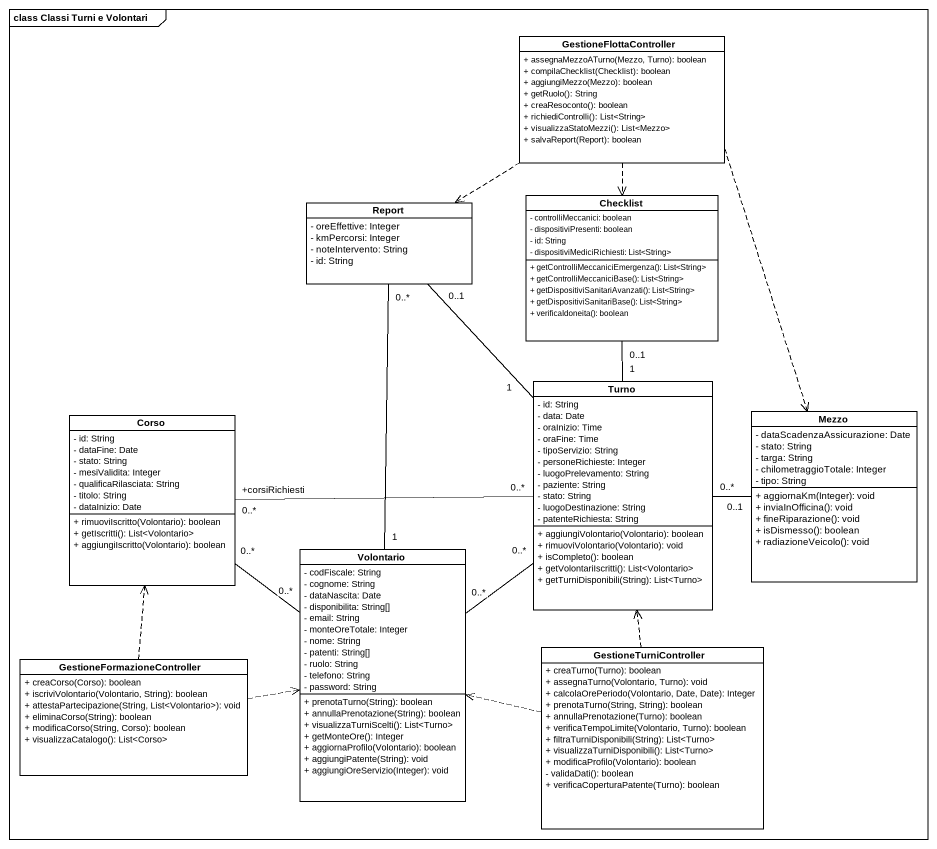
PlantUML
@startuml
mainframe class Classi Turni e Volontari
hide circle
hide empty members
skinparam classAttributeIconSize 0
class GestioneFlottaController {
  + assegnaMezzoATurno(Mezzo, Turno): boolean
  + compilaChecklist(Checklist): boolean
  + aggiungiMezzo(Mezzo): boolean
  + getRuolo(): String
  + creaResoconto(): boolean
  + richiediControlli(): List<String>
  + visualizzaStatoMezzi(): List<Mezzo>
  + salvaReport(Report): boolean
}
class Report {
  - oreEffettive: Integer
  - kmPercorsi: Integer
  - noteIntervento: String
  - id: String
}
class Checklist {
  - controlliMeccanici: boolean
  - dispositiviPresenti: boolean
  - id: String
  - dispositiviMediciRichiesti: List<String>
  + getControlliMeccaniciEmergenza(): List<String>
  + getControlliMeccaniciBase(): List<String>
  + getDispositiviSanitariAvanzati(): List<String>
  + getDispositiviSanitariBase(): List<String>
  + verificaIdoneita(): boolean
}
class Corso {
  - id: String
  - dataFine: Date
  - stato: String
  - mesiValidita: Integer
  - qualificaRilasciata: String
  - titolo: String
  - dataInizio: Date
  + rimuoviIscritto(Volontario): boolean
  + getIscritti(): List<Volontario>
  + aggiungiIscritto(Volontario): boolean
}
class Turno {
  - id: String
  - data: Date
  - oraInizio: Time
  - oraFine: Time
  - tipoServizio: String
  - personeRichieste: Integer
  - luogoPrelevamento: String
  - paziente: String
  - stato: String
  - luogoDestinazione: String
  - patenteRichiesta: String
  + aggiungiVolontario(Volontario): boolean
  + rimuoviVolontario(Volontario): void
  + isCompleto(): boolean
  + getVolontariIscritti(): List<Volontario>
  + getTurniDisponibili(String): List<Turno>
}
class Mezzo {
  - dataScadenzaAssicurazione: Date
  - stato: String
  - targa: String
  - chilometraggioTotale: Integer
  - tipo: String
  + aggiornaKm(Integer): void
  + inviaInOfficina(): void
  + fineRiparazione(): void
  + isDismesso(): boolean
  + radiazioneVeicolo(): void
}
class Volontario {
  - codFiscale: String
  - cognome: String
  - dataNascita: Date
  - disponibilita: String[]
  - email: String
  - monteOreTotale: Integer
  - nome: String
  - patenti: String[]
  - ruolo: String
  - telefono: String
  - password: String
  + prenotaTurno(String): boolean
  + annullaPrenotazione(String): boolean
  + visualizzaTurniScelti(): List<Turno>
  + getMonteOre(): Integer
  + aggiornaProfilo(Volontario): boolean
  + aggiungiPatente(String): void
  + aggiungiOreServizio(Integer): void
}
class GestioneFormazioneController {
  + creaCorso(Corso): boolean
  + iscriviVolontario(Volontario, String): boolean
  + attestaPartecipazione(String, List<Volontario>): void
  + eliminaCorso(String): boolean
  + modificaCorso(String, Corso): boolean
  + visualizzaCatalogo(): List<Corso>
}
class GestioneTurniController {
  + creaTurno(Turno): boolean
  + assegnaTurno(Volontario, Turno): void
  + calcolaOrePeriodo(Volontario, Date, Date): Integer
  + prenotaTurno(String, String): boolean
  + annullaPrenotazione(Turno): boolean
  + verificaTempoLimite(Volontario, Turno): boolean
  + filtraTurniDisponibili(String): List<Turno>
  + visualizzaTurniDisponibili(): List<Turno>
  + modificaProfilo(Volontario): boolean
  - validaDati(): boolean
  + verificaCoperturaPatente(Turno): boolean
}
GestioneFlottaController ..> Report
GestioneFlottaController ..> Checklist
GestioneFlottaController ..> Mezzo
Corso "0..*" -- "0..*" Volontario
Turno "1" -up- "0..1" Report
Turno "1" -up- "0..1" Checklist
Turno "0..*" -left- "+corsiRichiesti\n0..*" Corso
Turno "0..*" -right- "0..1" Mezzo
Volontario "1" -up- "0..*" Report
Volontario "0..*" -up- "0..*" Turno
GestioneFormazioneController .up.> Corso
GestioneFormazioneController .right.> Volontario
GestioneTurniController .up.> Turno
GestioneTurniController .left.> Volontario
@enduml
